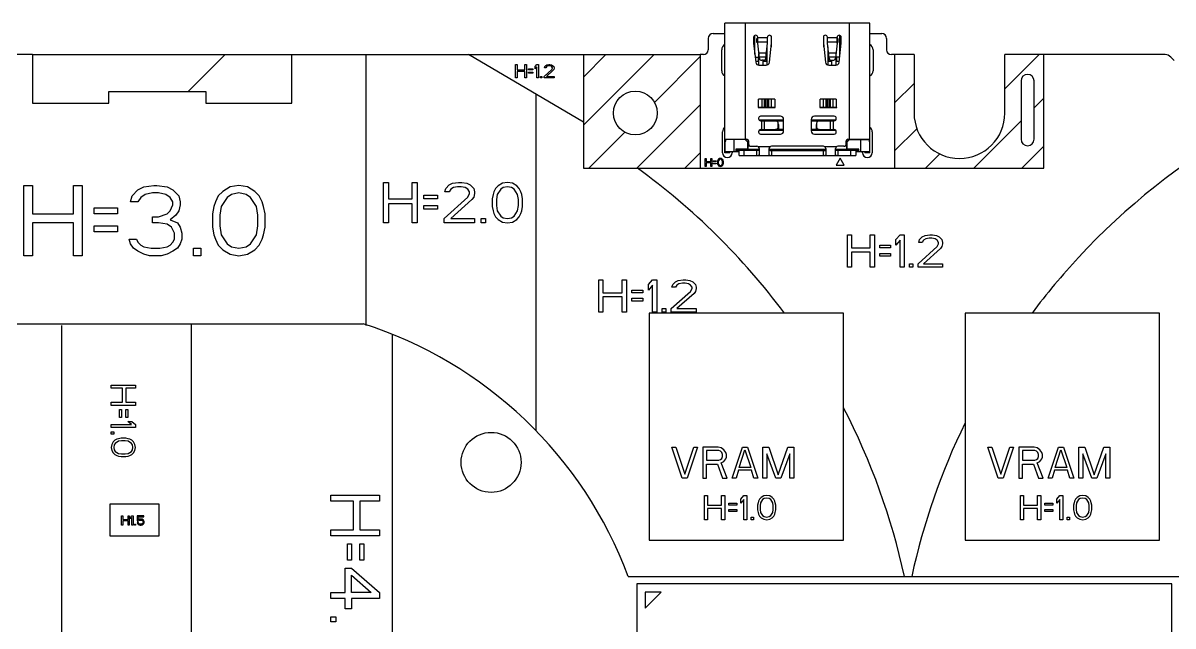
# Model space of a CAD drawing. Header units: millimetres. Extents: x 0 to 420, y 0 to 297.
# Drawn here: x 70.7 to 141.7, y 174.6 to 211.8 of the extents above; entities that cross this region are included whole.
import ezdxf

# ---------------------------------------------------------------- set-up
doc = ezdxf.new("R2010")
doc.units = ezdxf.units.MM
doc.header["$LTSCALE"] = 23.1
doc.layers.add('ASSEM_MEM', color=7, linetype='CONTINUOUS')

msp = doc.modelspace()

# ---------------------------------------------------------------- linework, layer by layer
at = {"layer": 'ASSEM_MEM', "color": 7, "linetype": 'CONTINUOUS'}
for p, q in [((114.003, 203.819), (114.003, 211.819)), ((122.943, 211.819), (114.003, 211.819)), ((122.943, 203.819), (122.943, 211.819)), ((112.973, 210.869), (112.973, 210.169)), ((113.273, 211.169), (114.003, 211.169)), ((115.773, 210.944), (115.773, 210.569)), ((115.848, 209.894), (115.848, 211.057)), ((115.973, 210.619), (115.973, 210.869)), ((116.023, 210.869), (115.973, 210.869)), ((116.023, 210.583), (116.023, 210.944)), ((116.623, 210.583), (116.623, 210.944)), ((116.848, 211.019), (116.848, 210.869)), ((116.873, 210.869), (116.848, 210.869)), ((116.873, 210.569), (116.873, 210.944)), ((120.073, 210.944), (120.073, 210.569)), ((120.098, 210.869), (120.073, 210.869)), ((120.098, 210.869), (120.098, 211.019)), ((120.323, 210.583), (120.323, 210.944)), ((120.923, 210.583), (120.923, 210.944)), ((120.973, 210.869), (120.923, 210.869)), ((120.973, 210.869), (120.973, 210.619)), ((121.098, 209.894), (121.098, 211.057)), ((121.173, 210.569), (121.173, 210.944)), ((122.943, 211.169), (123.673, 211.169)), ((123.973, 210.869), (123.973, 210.169)), ((115.773, 210.569), (115.904, 209.397)), ((116.023, 210.619), (115.973, 210.619)), ((116.127, 209.653), (116.023, 210.583)), ((116.52, 209.653), (116.623, 210.583)), ((116.598, 209.227), (116.598, 210.358)), ((116.743, 209.397), (116.873, 210.569)), ((116.848, 210.619), (116.848, 210.344)), ((116.873, 210.619), (116.848, 210.619)), ((120.098, 210.619), (120.073, 210.619)), ((120.073, 210.569), (120.204, 209.397)), ((120.098, 210.344), (120.098, 210.619)), ((120.427, 209.653), (120.323, 210.583)), ((120.348, 210.358), (120.348, 209.227)), ((120.923, 210.583), (120.82, 209.653)), ((120.973, 210.619), (120.923, 210.619)), ((121.043, 209.397), (121.173, 210.569)), ((71.273, 209.869), (62.773, 209.869)), ((112.673, 209.869), (112.473, 209.869)), ((115.868, 209.719), (116.098, 209.719)), ((115.896, 209.469), (116.098, 209.469)), ((115.898, 209.469), (115.898, 209.444)), ((116.048, 209.719), (116.048, 209.469)), ((116.098, 209.219), (116.098, 209.908)), ((116.371, 209.519), (116.276, 209.519)), ((116.348, 209.519), (116.348, 209.219)), ((116.348, 209.469), (116.598, 209.469)), ((116.398, 209.523), (116.398, 209.469)), ((116.598, 209.719), (116.527, 209.719)), ((116.548, 209.469), (116.548, 209.719)), ((120.419, 209.719), (120.348, 209.719)), ((120.348, 209.469), (120.598, 209.469)), ((120.398, 209.719), (120.398, 209.469)), ((120.548, 209.469), (120.548, 209.523)), ((120.576, 209.519), (120.671, 209.519)), ((120.598, 209.219), (120.598, 209.519)), ((120.848, 209.908), (120.848, 209.219)), ((121.079, 209.719), (120.848, 209.719)), ((120.848, 209.469), (121.051, 209.469)), ((120.898, 209.469), (120.898, 209.719)), ((121.048, 209.444), (121.048, 209.469)), ((124.473, 209.869), (124.273, 209.869)), ((141.166, 209.869), (133.673, 209.869)), ((141.727, 209.516), (141.52, 209.723)), ((116.102, 209.219), (116.544, 209.219)), ((120.402, 209.219), (120.844, 209.219)), ((116.048, 206.624), (116.048, 206.619)), ((116.048, 206.624), (117.098, 206.624)), ((116.048, 206.619), (117.098, 206.619)), ((117.073, 207.119), (116.073, 207.119)), ((117.098, 206.619), (117.098, 206.624)), ((119.848, 206.624), (119.848, 206.619)), ((119.848, 206.624), (120.898, 206.624)), ((119.848, 206.619), (120.898, 206.619)), ((120.873, 207.119), (119.873, 207.119)), ((120.898, 206.619), (120.898, 206.624)), ((116.073, 205.944), (116.073, 205.919)), ((117.623, 205.824), (116.119, 205.824)), ((117.423, 206.069), (116.198, 206.069)), ((117.623, 205.169), (117.623, 205.869)), ((119.323, 205.869), (119.323, 205.169)), ((120.828, 205.824), (119.323, 205.824)), ((120.748, 206.069), (119.523, 206.069)), ((120.873, 205.919), (120.873, 205.944)), ((116.073, 205.119), (116.073, 205.094)), ((116.119, 205.214), (117.623, 205.214)), ((116.198, 205.794), (117.131, 205.794)), ((116.198, 205.244), (117.131, 205.244)), ((117.623, 205.774), (117.198, 205.774)), ((117.198, 205.264), (117.623, 205.264)), ((117.273, 205.644), (117.273, 205.394)), ((117.323, 205.564), (117.273, 205.564)), ((117.323, 205.264), (117.323, 205.564)), ((119.748, 205.774), (119.323, 205.774)), ((119.323, 205.264), (119.748, 205.264)), ((119.323, 205.214), (120.828, 205.214)), ((119.623, 205.564), (119.623, 205.264)), ((119.673, 205.564), (119.623, 205.564)), ((119.673, 205.394), (119.673, 205.644)), ((119.816, 205.794), (120.748, 205.794)), ((119.816, 205.244), (120.748, 205.244)), ((120.873, 205.094), (120.873, 205.119)), ((114.003, 204.649), (115.358, 204.649)), ((114.023, 203.889), (114.023, 204.489)), ((115.373, 204.639), (114.034, 204.639)), ((114.303, 204.639), (114.303, 204.649)), ((114.323, 204.639), (114.323, 204.649)), ((114.557, 204.639), (114.557, 203.889)), ((114.883, 204.649), (114.883, 204.639)), ((115.253, 204.639), (115.403, 204.489)), ((115.273, 204.639), (115.273, 204.649)), ((115.373, 204.639), (115.373, 204.647)), ((115.403, 204.489), (115.403, 204.034)), ((115.458, 204.549), (115.458, 204.374)), ((116.198, 204.969), (117.423, 204.969)), ((119.523, 204.969), (120.748, 204.969)), ((121.488, 204.374), (121.488, 204.549)), ((121.543, 204.489), (121.693, 204.639)), ((121.543, 204.034), (121.543, 204.489)), ((121.573, 204.647), (121.573, 204.639)), ((121.573, 204.639), (122.913, 204.639)), ((121.588, 204.649), (122.943, 204.649)), ((121.673, 204.639), (121.673, 204.649)), ((122.063, 204.639), (122.063, 204.649)), ((122.389, 203.889), (122.389, 204.639)), ((122.623, 204.649), (122.623, 204.639)), ((122.643, 204.649), (122.643, 204.639)), ((122.923, 204.489), (122.923, 203.889)), ((114.303, 203.819), (114.003, 203.819)), ((114.023, 203.889), (114.876, 203.889)), ((114.303, 203.819), (114.303, 203.889)), ((114.673, 204.039), (114.673, 203.889)), ((115.403, 204.039), (114.673, 204.039)), ((114.673, 203.989), (116.123, 203.989)), ((114.876, 203.649), (114.876, 203.949)), ((116.056, 203.949), (114.876, 203.949)), ((115.403, 204.239), (115.547, 204.239)), ((115.403, 204.034), (115.41, 204.034)), ((115.41, 204.034), (115.423, 204.034)), ((115.423, 204.034), (116.123, 204.034)), ((115.608, 204.224), (115.973, 204.224)), ((116.123, 204.074), (116.123, 203.664)), ((116.723, 203.664), (116.723, 204.074)), ((116.723, 204.034), (120.223, 204.034)), ((116.723, 203.989), (120.223, 203.989)), ((116.79, 203.949), (120.156, 203.949)), ((120.073, 204.224), (116.873, 204.224)), ((120.223, 204.074), (120.223, 203.664)), ((120.823, 203.664), (120.823, 204.074)), ((120.823, 204.034), (121.523, 204.034)), ((120.823, 203.989), (122.273, 203.989)), ((122.071, 203.949), (120.89, 203.949)), ((121.338, 204.224), (120.973, 204.224)), ((121.4, 204.239), (121.543, 204.239)), ((121.523, 204.034), (121.543, 204.034)), ((122.273, 204.039), (121.543, 204.039)), ((122.071, 203.949), (122.071, 203.649)), ((122.071, 203.889), (122.923, 203.889)), ((122.273, 203.889), (122.273, 204.039)), ((122.643, 203.889), (122.643, 203.819)), ((122.943, 203.819), (122.643, 203.819)), ((114.876, 203.649), (122.071, 203.649)), ((109.323, 193.929), (109.323, 179.929)), ((121.323, 193.929), (109.323, 193.929)), ((121.323, 179.929), (121.323, 193.929)), ((128.823, 193.929), (128.823, 179.929)), ((140.823, 193.929), (128.823, 193.929)), ((140.823, 179.929), (140.823, 193.929)), ((109.323, 179.929), (121.323, 179.929)), ((128.823, 179.929), (140.823, 179.929)), ((108.573, 177.229), (108.573, 144.229)), ((141.573, 177.229), (108.573, 177.229)), ((141.573, 144.229), (141.573, 177.229))]:
    msp.add_line(p, q, dxfattribs=at)
at = {"layer": 'ASSEM_MEM', "color": 9, "linetype": 'CONTINUOUS'}
for p, q in [((115.258, 211.819), (115.258, 204.649)), ((121.688, 204.649), (121.688, 211.819)), ((116.023, 210.919), (116.623, 210.919)), ((120.323, 210.919), (120.923, 210.919)), ((116.623, 210.631), (116.023, 210.631)), ((120.923, 210.631), (120.323, 210.631)), ((116.09, 209.982), (116.557, 209.982)), ((116.527, 209.719), (116.119, 209.719)), ((120.39, 209.982), (120.857, 209.982)), ((120.827, 209.719), (120.419, 209.719)), ((116.073, 206.624), (116.073, 207.119)), ((116.268, 207.119), (116.268, 206.624)), ((116.448, 206.624), (116.448, 207.119)), ((116.513, 207.119), (116.513, 206.624)), ((116.633, 206.624), (116.633, 207.119)), ((116.698, 207.119), (116.698, 206.624)), ((116.878, 206.624), (116.878, 207.119)), ((117.073, 207.119), (117.073, 206.624)), ((119.873, 206.624), (119.873, 207.119)), ((120.068, 207.119), (120.068, 206.624)), ((120.248, 206.624), (120.248, 207.119)), ((120.313, 207.119), (120.313, 206.624)), ((120.433, 206.624), (120.433, 207.119)), ((120.498, 207.119), (120.498, 206.624)), ((120.678, 206.624), (120.678, 207.119)), ((120.873, 207.119), (120.873, 206.624)), ((116.273, 205.244), (116.273, 205.794)), ((116.428, 205.794), (116.428, 205.244)), ((120.518, 205.244), (120.518, 205.794)), ((120.673, 205.794), (120.673, 205.244)), ((114.023, 204.499), (114.003, 204.499)), ((115.423, 204.624), (115.423, 204.239)), ((121.523, 204.239), (121.523, 204.624)), ((122.943, 204.499), (122.923, 204.499)), ((114.003, 203.969), (114.023, 203.969)), ((115.176, 203.949), (115.176, 203.649)), ((115.423, 204.239), (115.423, 204.034)), ((115.973, 203.649), (115.973, 203.949)), ((116.056, 204.199), (116.79, 204.199)), ((116.873, 203.949), (116.873, 203.649)), ((120.073, 203.649), (120.073, 203.949)), ((120.156, 204.199), (120.89, 204.199)), ((120.973, 203.949), (120.973, 203.649)), ((121.523, 204.034), (121.523, 204.239)), ((121.771, 203.649), (121.771, 203.949)), ((122.923, 203.969), (122.943, 203.969))]:
    msp.add_line(p, q, dxfattribs=at)
at = {"layer": 'ASSEM_MEM', "color": 4, "linetype": 'CONTINUOUS'}
for p, q in [((113.803, 208.869), (113.803, 210.169)), ((123.143, 210.169), (123.143, 208.869)), ((71.273, 209.869), (71.273, 206.869)), ((71.273, 209.869), (112.473, 209.869)), ((87.273, 206.869), (87.273, 209.869)), ((91.835, 209.869), (91.835, 193.169)), ((105.273, 205.715), (98.182, 209.869)), ((105.273, 209.869), (105.273, 202.869)), ((112.473, 209.869), (112.473, 202.869)), ((124.473, 209.869), (124.473, 202.869)), ((125.673, 209.869), (124.473, 209.869)), ((125.673, 209.869), (125.673, 206.269)), ((131.273, 206.269), (131.273, 209.869)), ((133.673, 209.869), (131.273, 209.869)), ((133.673, 202.869), (133.673, 209.869)), ((101.074, 208.445), (101.074, 209.255)), ((101.074, 209.255), (101.176, 209.255)), ((101.176, 209.255), (101.176, 208.928)), ((101.176, 208.928), (101.648, 208.928)), ((101.176, 208.824), (101.176, 208.445)), ((101.648, 208.824), (101.176, 208.824)), ((101.648, 208.928), (101.648, 209.255)), ((101.648, 209.255), (101.75, 209.255)), ((101.648, 208.445), (101.648, 208.824)), ((101.75, 209.255), (101.75, 208.445)), ((101.885, 208.928), (101.885, 208.997)), ((101.885, 208.997), (102.155, 208.997)), ((102.155, 208.928), (101.885, 208.928)), ((101.885, 208.721), (101.885, 208.79)), ((101.885, 208.79), (102.155, 208.79)), ((102.155, 208.721), (101.885, 208.721)), ((102.155, 208.997), (102.155, 208.928)), ((102.155, 208.79), (102.155, 208.721)), ((102.29, 209.135), (102.391, 209.255)), ((102.29, 208.997), (102.29, 209.135)), ((102.391, 209.117), (102.29, 208.997)), ((102.391, 209.255), (102.493, 209.255)), ((102.391, 208.445), (102.391, 209.117)), ((102.493, 209.255), (102.493, 208.445)), ((102.847, 208.531), (103.32, 208.962)), ((102.864, 209.066), (102.881, 209.135)), ((102.948, 209.066), (102.864, 209.066)), ((102.881, 209.135), (102.948, 209.204)), ((102.948, 209.204), (103.016, 209.238)), ((102.982, 209.117), (102.948, 209.066)), ((103.033, 209.152), (102.982, 209.117)), ((103.404, 208.911), (102.982, 208.531)), ((103.016, 209.238), (103.134, 209.255)), ((103.117, 209.169), (103.033, 209.152)), ((103.185, 209.169), (103.117, 209.169)), ((103.134, 209.255), (103.202, 209.255)), ((103.269, 209.152), (103.185, 209.169)), ((103.202, 209.255), (103.303, 209.238)), ((103.32, 209.117), (103.269, 209.152)), ((103.303, 209.238), (103.37, 209.204)), ((103.354, 209.066), (103.32, 209.117)), ((103.32, 208.962), (103.354, 209.031)), ((103.354, 209.031), (103.354, 209.066)), ((103.37, 209.204), (103.438, 209.135)), ((103.438, 208.962), (103.404, 208.911)), ((103.438, 209.135), (103.455, 209.066)), ((103.455, 209.031), (103.438, 208.962)), ((103.455, 209.066), (103.455, 209.031)), ((101.176, 208.445), (101.074, 208.445)), ((101.75, 208.445), (101.648, 208.445)), ((102.493, 208.445), (102.391, 208.445)), ((102.628, 208.445), (102.628, 208.531)), ((102.628, 208.531), (102.712, 208.531)), ((102.712, 208.445), (102.628, 208.445)), ((102.712, 208.531), (102.712, 208.445)), ((102.847, 208.445), (102.847, 208.531)), ((103.455, 208.445), (102.847, 208.445)), ((102.982, 208.531), (103.455, 208.531)), ((103.455, 208.531), (103.455, 208.445)), ((132.273, 208.249), (132.273, 204.649)), ((133.073, 204.649), (133.073, 208.249)), ((75.973, 206.869), (75.973, 207.589)), ((75.973, 207.589), (81.973, 207.589)), ((81.973, 207.589), (81.973, 206.869)), ((102.351, 186.669), (102.351, 207.427)), ((71.273, 206.869), (75.973, 206.869)), ((81.973, 206.869), (87.273, 206.869)), ((113.853, 203.819), (113.853, 205.119)), ((123.093, 205.119), (123.093, 203.819)), ((114.453, 203.889), (114.453, 203.819)), ((122.493, 203.819), (122.493, 203.889)), ((112.784, 202.972), (112.784, 203.472)), ((112.784, 203.472), (112.846, 203.472)), ((112.846, 202.972), (112.784, 202.972)), ((112.846, 203.472), (112.846, 203.27)), ((112.846, 203.27), (113.138, 203.27)), ((112.846, 203.206), (112.846, 202.972)), ((113.138, 203.206), (112.846, 203.206)), ((113.138, 203.27), (113.138, 203.472)), ((113.138, 203.472), (113.2, 203.472)), ((113.138, 202.972), (113.138, 203.206)), ((113.2, 202.972), (113.138, 202.972)), ((113.2, 203.472), (113.2, 202.972)), ((113.284, 203.27), (113.284, 203.313)), ((113.284, 203.313), (113.45, 203.313)), ((113.45, 203.27), (113.284, 203.27)), ((113.284, 203.142), (113.284, 203.185)), ((113.284, 203.185), (113.45, 203.185)), ((113.45, 203.142), (113.284, 203.142)), ((113.45, 203.313), (113.45, 203.27)), ((113.45, 203.185), (113.45, 203.142)), ((113.544, 203.323), (113.534, 203.27)), ((113.534, 203.27), (113.534, 203.174)), ((113.534, 203.174), (113.544, 203.121)), ((113.555, 203.355), (113.544, 203.323)), ((113.544, 203.121), (113.555, 203.089)), ((113.575, 203.398), (113.555, 203.355)), ((113.555, 203.089), (113.575, 203.047)), ((113.607, 203.43), (113.575, 203.398)), ((113.575, 203.047), (113.607, 203.015)), ((113.596, 203.323), (113.586, 203.259)), ((113.586, 203.259), (113.586, 203.185)), ((113.586, 203.185), (113.596, 203.121)), ((113.638, 203.387), (113.596, 203.323)), ((113.596, 203.121), (113.638, 203.057)), ((113.659, 203.462), (113.607, 203.43)), ((113.607, 203.015), (113.659, 202.983)), ((113.669, 203.408), (113.638, 203.387)), ((113.638, 203.057), (113.669, 203.036)), ((113.721, 203.472), (113.659, 203.462)), ((113.659, 202.983), (113.721, 202.972)), ((113.721, 203.419), (113.669, 203.408)), ((113.669, 203.036), (113.721, 203.025)), ((113.784, 203.462), (113.721, 203.472)), ((113.773, 203.408), (113.721, 203.419)), ((113.721, 203.025), (113.773, 203.036)), ((113.721, 202.972), (113.784, 202.983)), ((113.805, 203.387), (113.773, 203.408)), ((113.773, 203.036), (113.805, 203.057)), ((113.836, 203.43), (113.784, 203.462)), ((113.784, 202.983), (113.836, 203.015)), ((113.846, 203.323), (113.805, 203.387)), ((113.805, 203.057), (113.846, 203.121)), ((113.867, 203.398), (113.836, 203.43)), ((113.836, 203.015), (113.867, 203.047)), ((113.857, 203.259), (113.846, 203.323)), ((113.846, 203.121), (113.857, 203.185)), ((113.857, 203.185), (113.857, 203.259)), ((113.888, 203.355), (113.867, 203.398)), ((113.867, 203.047), (113.888, 203.089)), ((113.898, 203.323), (113.888, 203.355)), ((113.888, 203.089), (113.898, 203.121)), ((113.909, 203.27), (113.898, 203.323)), ((113.898, 203.121), (113.909, 203.174)), ((113.909, 203.174), (113.909, 203.27)), ((121.112, 203.49), (120.862, 203.057)), ((120.862, 203.057), (121.362, 203.057)), ((121.362, 203.057), (121.112, 203.49)), ((105.273, 202.869), (133.673, 202.869)), ((70.736, 197.473), (70.736, 201.805)), ((70.736, 201.805), (71.278, 201.805)), ((71.278, 201.805), (71.278, 200.054)), ((73.804, 200.054), (73.804, 201.805)), ((73.804, 201.805), (74.346, 201.805)), ((74.346, 201.805), (74.346, 197.473)), ((77.775, 201.528), (78.136, 201.713)), ((78.136, 201.713), (78.768, 201.805)), ((78.768, 201.805), (78.948, 201.805)), ((78.948, 201.805), (79.58, 201.713)), ((79.58, 201.713), (79.941, 201.528)), ((83.46, 201.713), (83.009, 201.436)), ((84.002, 201.805), (83.46, 201.713)), ((84.543, 201.713), (84.002, 201.805)), ((84.995, 201.436), (84.543, 201.713)), ((92.923, 199.493), (92.923, 201.993)), ((92.923, 201.993), (93.235, 201.993)), ((93.235, 201.993), (93.235, 200.983)), ((94.694, 200.983), (94.694, 201.993)), ((94.694, 201.993), (95.006, 201.993)), ((95.006, 201.993), (95.006, 199.493)), ((96.725, 201.408), (96.777, 201.621)), ((96.777, 201.621), (96.985, 201.834)), ((96.985, 201.834), (97.194, 201.94)), ((97.09, 201.568), (96.985, 201.408)), ((97.246, 201.674), (97.09, 201.568)), ((97.194, 201.94), (97.558, 201.993)), ((97.506, 201.728), (97.246, 201.674)), ((97.715, 201.728), (97.506, 201.728)), ((97.558, 201.993), (97.767, 201.993)), ((97.975, 201.674), (97.715, 201.728)), ((97.767, 201.993), (98.079, 201.94)), ((98.131, 201.568), (97.975, 201.674)), ((98.079, 201.94), (98.288, 201.834)), ((98.235, 201.408), (98.131, 201.568)), ((98.288, 201.834), (98.496, 201.621)), ((98.496, 201.621), (98.548, 201.408)), ((99.85, 201.621), (99.746, 201.408)), ((100.006, 201.781), (99.85, 201.621)), ((100.163, 201.568), (99.954, 201.249)), ((100.267, 201.94), (100.006, 201.781)), ((100.319, 201.674), (100.163, 201.568)), ((100.579, 201.993), (100.267, 201.94)), ((100.579, 201.728), (100.319, 201.674)), ((100.892, 201.94), (100.579, 201.993)), ((100.84, 201.674), (100.579, 201.728)), ((100.996, 201.568), (100.84, 201.674)), ((101.152, 201.781), (100.892, 201.94)), ((101.204, 201.249), (100.996, 201.568)), ((101.308, 201.621), (101.152, 201.781)), ((101.413, 201.408), (101.308, 201.621)), ((77.324, 200.791), (77.414, 201.16)), ((77.414, 201.16), (77.775, 201.528)), ((77.956, 201.067), (77.775, 200.791)), ((78.226, 201.252), (77.956, 201.067)), ((78.678, 201.344), (78.226, 201.252)), ((79.039, 201.344), (78.678, 201.344)), ((79.49, 201.252), (79.039, 201.344)), ((79.76, 201.067), (79.49, 201.252)), ((79.941, 200.791), (79.76, 201.067)), ((79.941, 201.528), (80.302, 201.16)), ((80.302, 201.16), (80.392, 200.791)), ((82.739, 201.16), (82.558, 200.791)), ((83.009, 201.436), (82.739, 201.16)), ((83.28, 201.067), (82.919, 200.514)), ((83.551, 201.252), (83.28, 201.067)), ((84.002, 201.344), (83.551, 201.252)), ((84.453, 201.252), (84.002, 201.344)), ((84.724, 201.067), (84.453, 201.252)), ((85.085, 200.514), (84.724, 201.067)), ((85.265, 201.16), (84.995, 201.436)), ((85.446, 200.791), (85.265, 201.16)), ((93.235, 200.983), (94.694, 200.983)), ((95.423, 200.983), (95.423, 201.196)), ((95.423, 201.196), (96.256, 201.196)), ((96.256, 200.983), (95.423, 200.983)), ((96.256, 201.196), (96.256, 200.983)), ((96.673, 199.759), (98.131, 201.089)), ((96.985, 201.408), (96.725, 201.408)), ((98.392, 200.93), (97.09, 199.759)), ((98.131, 201.089), (98.235, 201.302)), ((98.235, 201.302), (98.235, 201.408)), ((98.496, 201.089), (98.392, 200.93)), ((98.548, 201.302), (98.496, 201.089)), ((98.548, 201.408), (98.548, 201.302)), ((99.694, 201.249), (99.642, 200.983)), ((99.642, 200.983), (99.642, 200.504)), ((99.746, 201.408), (99.694, 201.249)), ((99.954, 201.249), (99.902, 200.93)), ((99.902, 200.93), (99.902, 200.557)), ((101.256, 200.93), (101.204, 201.249)), ((101.256, 200.557), (101.256, 200.93)), ((101.465, 201.249), (101.413, 201.408)), ((101.517, 200.983), (101.465, 201.249)), ((101.517, 200.504), (101.517, 200.983)), ((75.068, 200.054), (75.068, 200.422)), ((75.068, 200.422), (76.512, 200.422)), ((76.512, 200.422), (76.512, 200.054)), ((77.775, 200.791), (77.324, 200.791)), ((79.58, 200.054), (79.76, 200.238)), ((79.76, 200.238), (79.941, 200.607)), ((79.941, 200.607), (79.941, 200.791)), ((80.302, 200.238), (80.121, 199.961)), ((80.392, 200.607), (80.302, 200.238)), ((80.392, 200.791), (80.392, 200.607)), ((82.468, 200.514), (82.378, 200.054)), ((82.558, 200.791), (82.468, 200.514)), ((82.919, 200.514), (82.829, 199.961)), ((85.175, 199.961), (85.085, 200.514)), ((85.536, 200.514), (85.446, 200.791)), ((85.626, 200.054), (85.536, 200.514)), ((93.235, 200.664), (93.235, 199.493)), ((94.694, 200.664), (93.235, 200.664)), ((94.694, 199.493), (94.694, 200.664)), ((95.423, 200.345), (95.423, 200.557)), ((95.423, 200.557), (96.256, 200.557)), ((96.256, 200.345), (95.423, 200.345)), ((96.256, 200.557), (96.256, 200.345)), ((99.642, 200.504), (99.694, 200.238)), ((99.694, 200.238), (99.746, 200.079)), ((99.902, 200.557), (99.954, 200.238)), ((99.954, 200.238), (100.163, 199.919)), ((100.996, 199.919), (101.204, 200.238)), ((101.204, 200.238), (101.256, 200.557)), ((101.413, 200.079), (101.465, 200.238)), ((101.465, 200.238), (101.517, 200.504)), ((71.278, 200.054), (73.804, 200.054)), ((71.278, 199.501), (71.278, 197.473)), ((73.804, 199.501), (71.278, 199.501)), ((73.804, 197.473), (73.804, 199.501)), ((76.512, 200.054), (75.068, 200.054)), ((78.678, 199.501), (78.678, 199.869)), ((78.678, 199.869), (79.039, 199.869)), ((79.039, 199.501), (78.678, 199.501)), ((79.039, 199.869), (79.58, 200.054)), ((79.58, 199.409), (79.039, 199.501)), ((80.121, 199.961), (79.76, 199.685)), ((79.76, 199.685), (80.212, 199.501)), ((80.212, 199.501), (80.392, 199.224)), ((82.378, 200.054), (82.378, 199.224)), ((82.829, 199.961), (82.829, 199.316)), ((85.175, 199.316), (85.175, 199.961)), ((85.626, 199.224), (85.626, 200.054)), ((93.235, 199.493), (92.923, 199.493)), ((95.006, 199.493), (94.694, 199.493)), ((96.673, 199.493), (96.673, 199.759)), ((98.548, 199.493), (96.673, 199.493)), ((97.09, 199.759), (98.548, 199.759)), ((98.548, 199.759), (98.548, 199.493)), ((98.965, 199.493), (98.965, 199.759)), ((98.965, 199.759), (99.225, 199.759)), ((99.225, 199.493), (98.965, 199.493)), ((99.225, 199.759), (99.225, 199.493)), ((99.746, 200.079), (99.85, 199.866)), ((99.85, 199.866), (100.006, 199.706)), ((100.006, 199.706), (100.267, 199.547)), ((100.163, 199.919), (100.319, 199.813)), ((100.267, 199.547), (100.579, 199.493)), ((100.319, 199.813), (100.579, 199.759)), ((100.579, 199.759), (100.84, 199.813)), ((100.579, 199.493), (100.892, 199.547)), ((100.84, 199.813), (100.996, 199.919)), ((100.892, 199.547), (101.152, 199.706)), ((101.152, 199.706), (101.308, 199.866)), ((101.308, 199.866), (101.413, 200.079)), ((75.068, 198.948), (75.068, 199.316)), ((75.068, 199.316), (76.512, 199.316)), ((76.512, 198.948), (75.068, 198.948)), ((76.512, 199.316), (76.512, 198.948)), ((79.851, 199.224), (79.58, 199.409)), ((80.031, 198.856), (79.851, 199.224)), ((80.031, 198.487), (80.031, 198.856)), ((80.392, 199.224), (80.482, 198.856)), ((80.482, 198.856), (80.482, 198.487)), ((82.378, 199.224), (82.468, 198.763)), ((82.468, 198.763), (82.558, 198.487)), ((82.829, 199.316), (82.919, 198.763)), ((82.919, 198.763), (83.28, 198.21)), ((84.724, 198.21), (85.085, 198.763)), ((85.085, 198.763), (85.175, 199.316)), ((85.446, 198.487), (85.536, 198.763)), ((85.536, 198.763), (85.626, 199.224)), ((77.324, 198.21), (77.234, 198.487)), ((77.234, 198.487), (77.685, 198.487)), ((77.504, 197.934), (77.324, 198.21)), ((77.685, 198.487), (77.775, 198.303)), ((77.775, 198.303), (77.956, 198.118)), ((77.956, 198.118), (78.136, 198.026)), ((78.136, 198.026), (78.587, 197.934)), ((79.129, 197.934), (79.58, 198.026)), ((79.58, 198.026), (79.76, 198.118)), ((79.76, 198.118), (79.941, 198.303)), ((79.941, 198.303), (80.031, 198.487)), ((80.392, 198.21), (80.212, 197.934)), ((80.482, 198.487), (80.392, 198.21)), ((82.558, 198.487), (82.739, 198.118)), ((82.739, 198.118), (83.009, 197.842)), ((83.28, 198.21), (83.551, 198.026)), ((83.551, 198.026), (84.002, 197.934)), ((84.002, 197.934), (84.453, 198.026)), ((84.453, 198.026), (84.724, 198.21)), ((84.995, 197.842), (85.265, 198.118)), ((85.265, 198.118), (85.446, 198.487)), ((71.278, 197.473), (70.736, 197.473)), ((74.346, 197.473), (73.804, 197.473)), ((77.775, 197.75), (77.504, 197.934)), ((78.136, 197.565), (77.775, 197.75)), ((78.497, 197.473), (78.136, 197.565)), ((79.219, 197.473), (78.497, 197.473)), ((78.587, 197.934), (79.129, 197.934)), ((79.58, 197.565), (79.219, 197.473)), ((79.941, 197.75), (79.58, 197.565)), ((80.212, 197.934), (79.941, 197.75)), ((81.204, 197.473), (81.204, 197.934)), ((81.204, 197.934), (81.656, 197.934)), ((81.656, 197.473), (81.204, 197.473)), ((81.656, 197.934), (81.656, 197.473)), ((83.009, 197.842), (83.46, 197.565)), ((83.46, 197.565), (84.002, 197.473)), ((84.002, 197.473), (84.543, 197.565)), ((84.543, 197.565), (84.995, 197.842)), ((106.214, 193.993), (106.214, 195.993)), ((106.214, 195.993), (106.47, 195.993)), ((106.47, 195.993), (106.47, 195.184)), ((107.664, 195.184), (107.664, 195.993)), ((107.664, 195.993), (107.92, 195.993)), ((107.92, 195.993), (107.92, 193.993)), ((109.284, 195.695), (109.54, 195.993)), ((109.54, 195.993), (109.796, 195.993)), ((109.796, 195.993), (109.796, 193.993)), ((110.776, 195.695), (110.947, 195.865)), ((110.947, 195.865), (111.117, 195.95)), ((111.117, 195.95), (111.416, 195.993)), ((111.416, 195.993), (111.586, 195.993)), ((111.586, 195.993), (111.842, 195.95)), ((111.842, 195.95), (112.013, 195.865)), ((112.013, 195.865), (112.183, 195.695)), ((106.47, 195.184), (107.664, 195.184)), ((108.261, 195.184), (108.261, 195.355)), ((108.261, 195.355), (108.943, 195.355)), ((108.943, 195.184), (108.261, 195.184)), ((108.943, 195.355), (108.943, 195.184)), ((109.284, 195.355), (109.284, 195.695)), ((109.54, 195.653), (109.284, 195.355)), ((109.54, 193.993), (109.54, 195.653)), ((110.691, 194.206), (111.885, 195.27)), ((110.734, 195.525), (110.776, 195.695)), ((110.947, 195.525), (110.734, 195.525)), ((111.032, 195.653), (110.947, 195.525)), ((111.16, 195.738), (111.032, 195.653)), ((111.373, 195.78), (111.16, 195.738)), ((111.544, 195.78), (111.373, 195.78)), ((111.757, 195.738), (111.544, 195.78)), ((111.885, 195.653), (111.757, 195.738)), ((111.97, 195.525), (111.885, 195.653)), ((111.885, 195.27), (111.97, 195.44)), ((111.97, 195.44), (111.97, 195.525)), ((112.183, 195.27), (112.098, 195.142)), ((112.183, 195.695), (112.226, 195.525)), ((112.226, 195.44), (112.183, 195.27)), ((112.226, 195.525), (112.226, 195.44)), ((106.47, 194.929), (106.47, 193.993)), ((107.664, 194.929), (106.47, 194.929)), ((107.664, 193.993), (107.664, 194.929)), ((108.261, 194.674), (108.261, 194.844)), ((108.261, 194.844), (108.943, 194.844)), ((108.943, 194.674), (108.261, 194.674)), ((108.943, 194.844), (108.943, 194.674)), ((112.098, 195.142), (111.032, 194.206)), ((106.47, 193.993), (106.214, 193.993)), ((107.92, 193.993), (107.664, 193.993)), ((109.796, 193.993), (109.54, 193.993)), ((110.137, 193.993), (110.137, 194.206)), ((110.137, 194.206), (110.35, 194.206)), ((110.35, 193.993), (110.137, 193.993)), ((110.35, 194.206), (110.35, 193.993)), ((110.691, 193.993), (110.691, 194.206)), ((112.226, 193.993), (110.691, 193.993)), ((111.032, 194.206), (112.226, 194.206)), ((112.226, 194.206), (112.226, 193.993)), ((66.973, 193.269), (91.676, 193.269)), ((73.058, 193.169), (73.058, 161.669)), ((81.058, 193.269), (81.058, 125.869)), ((93.473, 192.623), (93.473, 139.169)), ((76.128, 189.308), (76.128, 189.495)), ((76.128, 189.495), (77.628, 189.495)), ((77.628, 189.495), (77.628, 189.308)), ((76.83, 189.308), (76.128, 189.308)), ((76.83, 188.433), (76.83, 189.308)), ((77.021, 189.308), (77.021, 188.433)), ((77.628, 189.308), (77.021, 189.308)), ((76.128, 188.245), (76.128, 188.433)), ((76.128, 188.433), (76.83, 188.433)), ((77.628, 188.245), (76.128, 188.245)), ((77.021, 188.433), (77.628, 188.433)), ((77.628, 188.433), (77.628, 188.245)), ((76.638, 187.495), (76.638, 187.995)), ((76.638, 187.995), (76.766, 187.995)), ((76.766, 187.495), (76.638, 187.495)), ((76.766, 187.995), (76.766, 187.495)), ((77.021, 187.495), (77.021, 187.995)), ((77.021, 187.995), (77.149, 187.995)), ((77.149, 187.495), (77.021, 187.495)), ((77.149, 187.995), (77.149, 187.495)), ((76.128, 186.87), (76.128, 187.058)), ((76.128, 187.058), (77.372, 187.058)), ((77.628, 186.87), (76.128, 186.87)), ((77.372, 187.058), (77.149, 187.245)), ((77.149, 187.245), (77.404, 187.245)), ((77.404, 187.245), (77.628, 187.058)), ((77.628, 187.058), (77.628, 186.87)), ((76.128, 186.464), (76.128, 186.62)), ((76.128, 186.62), (76.287, 186.62)), ((76.287, 186.464), (76.128, 186.464)), ((76.255, 185.995), (76.159, 185.839)), ((76.351, 186.089), (76.255, 185.995)), ((76.287, 186.62), (76.287, 186.464)), ((76.479, 186.151), (76.351, 186.089)), ((76.574, 186.026), (76.383, 185.901)), ((76.574, 186.183), (76.479, 186.151)), ((76.734, 186.214), (76.574, 186.183)), ((76.766, 186.058), (76.574, 186.026)), ((77.021, 186.214), (76.734, 186.214)), ((76.989, 186.058), (76.766, 186.058)), ((77.181, 186.026), (76.989, 186.058)), ((77.181, 186.183), (77.021, 186.214)), ((77.276, 186.151), (77.181, 186.183)), ((77.372, 185.901), (77.181, 186.026)), ((77.404, 186.089), (77.276, 186.151)), ((77.5, 185.995), (77.404, 186.089)), ((77.596, 185.839), (77.5, 185.995)), ((76.159, 185.839), (76.128, 185.651)), ((76.128, 185.651), (76.159, 185.464)), ((76.159, 185.464), (76.255, 185.308)), ((76.255, 185.308), (76.351, 185.214)), ((76.319, 185.808), (76.287, 185.651)), ((76.287, 185.651), (76.319, 185.495)), ((76.383, 185.901), (76.319, 185.808)), ((76.319, 185.495), (76.383, 185.401)), ((76.383, 185.401), (76.574, 185.276)), ((76.574, 185.276), (76.766, 185.245)), ((76.766, 185.245), (76.989, 185.245)), ((76.989, 185.245), (77.181, 185.276)), ((77.181, 185.276), (77.372, 185.401)), ((77.436, 185.808), (77.372, 185.901)), ((77.372, 185.401), (77.436, 185.495)), ((77.404, 185.214), (77.5, 185.308)), ((77.468, 185.651), (77.436, 185.808)), ((77.436, 185.495), (77.468, 185.651)), ((77.5, 185.308), (77.596, 185.464)), ((77.628, 185.651), (77.596, 185.839)), ((77.596, 185.464), (77.628, 185.651)), ((76.351, 185.214), (76.479, 185.151)), ((76.479, 185.151), (76.574, 185.12)), ((76.574, 185.12), (76.734, 185.089)), ((76.734, 185.089), (77.021, 185.089)), ((77.021, 185.089), (77.181, 185.12)), ((77.181, 185.12), (77.276, 185.151)), ((77.276, 185.151), (77.404, 185.214)), ((112.735, 181.19), (112.735, 182.69)), ((112.735, 182.69), (112.922, 182.69)), ((112.922, 182.69), (112.922, 182.083)), ((113.797, 182.083), (113.797, 182.69)), ((113.797, 182.69), (113.985, 182.69)), ((113.985, 182.69), (113.985, 181.19)), ((114.985, 182.466), (115.172, 182.69)), ((114.985, 182.211), (114.985, 182.466)), ((115.172, 182.434), (114.985, 182.211)), ((115.172, 182.69), (115.36, 182.69)), ((115.172, 181.19), (115.172, 182.434)), ((115.36, 182.69), (115.36, 181.19)), ((116.141, 182.466), (116.078, 182.339)), ((116.235, 182.562), (116.141, 182.466)), ((116.328, 182.434), (116.203, 182.243)), ((116.391, 182.658), (116.235, 182.562)), ((116.422, 182.498), (116.328, 182.434)), ((116.578, 182.69), (116.391, 182.658)), ((116.578, 182.53), (116.422, 182.498)), ((116.766, 182.658), (116.578, 182.69)), ((116.735, 182.498), (116.578, 182.53)), ((116.828, 182.434), (116.735, 182.498)), ((116.922, 182.562), (116.766, 182.658)), ((116.953, 182.243), (116.828, 182.434)), ((117.016, 182.466), (116.922, 182.562)), ((117.078, 182.339), (117.016, 182.466)), ((132.235, 181.19), (132.235, 182.69)), ((132.235, 182.69), (132.422, 182.69)), ((132.422, 182.69), (132.422, 182.083)), ((133.297, 182.083), (133.297, 182.69)), ((133.297, 182.69), (133.485, 182.69)), ((133.485, 182.69), (133.485, 181.19)), ((134.485, 182.466), (134.672, 182.69)), ((134.485, 182.211), (134.485, 182.466)), ((134.672, 182.434), (134.485, 182.211)), ((134.672, 182.69), (134.86, 182.69)), ((134.672, 181.19), (134.672, 182.434)), ((134.86, 182.69), (134.86, 181.19)), ((135.641, 182.466), (135.578, 182.339)), ((135.735, 182.562), (135.641, 182.466)), ((135.828, 182.434), (135.703, 182.243)), ((135.891, 182.658), (135.735, 182.562)), ((135.922, 182.498), (135.828, 182.434)), ((136.078, 182.69), (135.891, 182.658)), ((136.078, 182.53), (135.922, 182.498)), ((136.266, 182.658), (136.078, 182.69)), ((136.235, 182.498), (136.078, 182.53)), ((136.328, 182.434), (136.235, 182.498)), ((136.422, 182.562), (136.266, 182.658)), ((136.453, 182.243), (136.328, 182.434)), ((136.516, 182.466), (136.422, 182.562)), ((136.578, 182.339), (136.516, 182.466)), ((76.073, 180.169), (76.073, 182.169)), ((76.073, 182.169), (79.073, 182.169)), ((79.073, 182.169), (79.073, 180.169)), ((112.922, 182.083), (113.797, 182.083)), ((112.922, 181.892), (112.922, 181.19)), ((113.797, 181.892), (112.922, 181.892)), ((113.797, 181.19), (113.797, 181.892)), ((114.235, 182.083), (114.235, 182.211)), ((114.235, 182.211), (114.735, 182.211)), ((114.735, 182.083), (114.235, 182.083)), ((114.235, 181.7), (114.235, 181.828)), ((114.235, 181.828), (114.735, 181.828)), ((114.735, 181.7), (114.235, 181.7)), ((114.735, 182.211), (114.735, 182.083)), ((114.735, 181.828), (114.735, 181.7)), ((116.047, 182.243), (116.016, 182.083)), ((116.016, 182.083), (116.016, 181.796)), ((116.016, 181.796), (116.047, 181.636)), ((116.078, 182.339), (116.047, 182.243)), ((116.203, 182.243), (116.172, 182.051)), ((116.172, 182.051), (116.172, 181.828)), ((116.172, 181.828), (116.203, 181.636)), ((116.985, 182.051), (116.953, 182.243)), ((116.953, 181.636), (116.985, 181.828)), ((116.985, 181.828), (116.985, 182.051)), ((117.11, 182.243), (117.078, 182.339)), ((117.141, 182.083), (117.11, 182.243)), ((117.11, 181.636), (117.141, 181.796)), ((117.141, 181.796), (117.141, 182.083)), ((132.422, 182.083), (133.297, 182.083)), ((132.422, 181.892), (132.422, 181.19)), ((133.297, 181.892), (132.422, 181.892)), ((133.297, 181.19), (133.297, 181.892)), ((133.735, 182.083), (133.735, 182.211)), ((133.735, 182.211), (134.235, 182.211)), ((134.235, 182.083), (133.735, 182.083)), ((133.735, 181.7), (133.735, 181.828)), ((133.735, 181.828), (134.235, 181.828)), ((134.235, 181.7), (133.735, 181.7)), ((134.235, 182.211), (134.235, 182.083)), ((134.235, 181.828), (134.235, 181.7)), ((135.547, 182.243), (135.516, 182.083)), ((135.516, 182.083), (135.516, 181.796)), ((135.516, 181.796), (135.547, 181.636)), ((135.578, 182.339), (135.547, 182.243)), ((135.703, 182.243), (135.672, 182.051)), ((135.672, 182.051), (135.672, 181.828)), ((135.672, 181.828), (135.703, 181.636)), ((136.485, 182.051), (136.453, 182.243)), ((136.453, 181.636), (136.485, 181.828)), ((136.485, 181.828), (136.485, 182.051)), ((136.61, 182.243), (136.578, 182.339)), ((136.641, 182.083), (136.61, 182.243)), ((136.61, 181.636), (136.641, 181.796)), ((136.641, 181.796), (136.641, 182.083)), ((76.769, 180.866), (76.769, 181.436)), ((76.769, 181.436), (76.84, 181.436)), ((76.84, 181.436), (76.84, 181.206)), ((76.84, 181.206), (77.172, 181.206)), ((76.84, 181.133), (76.84, 180.866)), ((77.172, 181.133), (76.84, 181.133)), ((77.172, 181.206), (77.172, 181.436)), ((77.172, 181.436), (77.244, 181.436)), ((77.172, 180.866), (77.172, 181.133)), ((77.244, 181.436), (77.244, 180.866)), ((77.339, 181.352), (77.41, 181.436)), ((77.339, 181.255), (77.339, 181.352)), ((77.41, 181.339), (77.339, 181.255)), ((77.41, 181.436), (77.481, 181.436)), ((77.41, 180.866), (77.41, 181.339)), ((77.481, 181.436), (77.481, 180.866)), ((77.731, 181.436), (77.731, 181.121)), ((78.134, 181.436), (77.731, 181.436)), ((77.731, 181.121), (77.814, 181.121)), ((77.731, 181.012), (77.754, 180.964)), ((77.802, 181.012), (77.731, 181.012)), ((77.754, 180.964), (77.79, 180.915)), ((77.79, 181.182), (77.79, 181.376)), ((77.79, 181.376), (78.134, 181.376)), ((77.849, 181.218), (77.79, 181.182)), ((77.826, 180.964), (77.802, 181.012)), ((77.814, 181.121), (77.861, 181.158)), ((77.861, 180.939), (77.826, 180.964)), ((77.909, 181.23), (77.849, 181.218)), ((77.861, 181.158), (77.909, 181.17)), ((77.98, 181.23), (77.909, 181.23)), ((77.909, 181.17), (77.98, 181.17)), ((78.039, 181.218), (77.98, 181.23)), ((77.98, 181.17), (78.027, 181.158)), ((78.027, 181.158), (78.063, 181.133)), ((78.063, 180.964), (78.027, 180.939)), ((78.099, 181.182), (78.039, 181.218)), ((78.063, 181.133), (78.087, 181.097)), ((78.087, 181), (78.063, 180.964)), ((78.087, 181.097), (78.099, 181.061)), ((78.099, 181.036), (78.087, 181)), ((78.134, 181.133), (78.099, 181.182)), ((78.099, 181.061), (78.099, 181.036)), ((78.099, 180.915), (78.134, 180.964)), ((78.134, 181.376), (78.134, 181.436)), ((78.158, 181.073), (78.134, 181.133)), ((78.134, 180.964), (78.158, 181.024)), ((78.158, 181.024), (78.158, 181.073)), ((112.922, 181.19), (112.735, 181.19)), ((113.985, 181.19), (113.797, 181.19)), ((115.36, 181.19), (115.172, 181.19)), ((115.61, 181.19), (115.61, 181.349)), ((115.61, 181.349), (115.766, 181.349)), ((115.766, 181.19), (115.61, 181.19)), ((115.766, 181.349), (115.766, 181.19)), ((116.047, 181.636), (116.078, 181.541)), ((116.078, 181.541), (116.141, 181.413)), ((116.141, 181.413), (116.235, 181.317)), ((116.203, 181.636), (116.328, 181.445)), ((116.235, 181.317), (116.391, 181.222)), ((116.328, 181.445), (116.422, 181.381)), ((116.391, 181.222), (116.578, 181.19)), ((116.422, 181.381), (116.578, 181.349)), ((116.578, 181.349), (116.735, 181.381)), ((116.578, 181.19), (116.766, 181.222)), ((116.735, 181.381), (116.828, 181.445)), ((116.766, 181.222), (116.922, 181.317)), ((116.828, 181.445), (116.953, 181.636)), ((116.922, 181.317), (117.016, 181.413)), ((117.016, 181.413), (117.078, 181.541)), ((117.078, 181.541), (117.11, 181.636)), ((132.422, 181.19), (132.235, 181.19)), ((133.485, 181.19), (133.297, 181.19)), ((134.86, 181.19), (134.672, 181.19)), ((135.11, 181.19), (135.11, 181.349)), ((135.11, 181.349), (135.266, 181.349)), ((135.266, 181.19), (135.11, 181.19)), ((135.266, 181.349), (135.266, 181.19)), ((135.547, 181.636), (135.578, 181.541)), ((135.578, 181.541), (135.641, 181.413)), ((135.641, 181.413), (135.735, 181.317)), ((135.703, 181.636), (135.828, 181.445)), ((135.735, 181.317), (135.891, 181.222)), ((135.828, 181.445), (135.922, 181.381)), ((135.891, 181.222), (136.078, 181.19)), ((135.922, 181.381), (136.078, 181.349)), ((136.078, 181.349), (136.235, 181.381)), ((136.078, 181.19), (136.266, 181.222)), ((136.235, 181.381), (136.328, 181.445)), ((136.266, 181.222), (136.422, 181.317)), ((136.328, 181.445), (136.453, 181.636)), ((136.422, 181.317), (136.516, 181.413)), ((136.516, 181.413), (136.578, 181.541)), ((136.578, 181.541), (136.61, 181.636)), ((76.84, 180.866), (76.769, 180.866)), ((77.244, 180.866), (77.172, 180.866)), ((77.481, 180.866), (77.41, 180.866)), ((77.576, 180.866), (77.576, 180.927)), ((77.576, 180.927), (77.636, 180.927)), ((77.636, 180.866), (77.576, 180.866)), ((77.636, 180.927), (77.636, 180.866)), ((77.79, 180.915), (77.849, 180.879)), ((77.849, 180.879), (77.909, 180.866)), ((77.909, 180.927), (77.861, 180.939)), ((77.98, 180.927), (77.909, 180.927)), ((77.909, 180.866), (77.98, 180.866)), ((78.027, 180.939), (77.98, 180.927)), ((77.98, 180.866), (78.039, 180.879)), ((78.039, 180.879), (78.099, 180.915)), ((79.073, 180.169), (76.073, 180.169)), ((108.028, 177.697), (142.581, 177.697)), ((109.073, 175.729), (110.073, 176.729)), ((109.073, 176.729), (109.073, 175.729)), ((110.073, 176.729), (109.073, 176.729))]:
    msp.add_line(p, q, dxfattribs=at)
at = {"layer": 'ASSEM_MEM', "color": 2, "linetype": 'CONTINUOUS'}
for p, q in [((80.873, 207.589), (83.153, 209.869)), ((105.273, 208.488), (106.654, 209.869)), ((105.273, 205.518), (109.624, 209.869)), ((109.652, 206.927), (112.473, 209.749)), ((131.273, 207.76), (133.383, 209.869)), ((124.473, 206.899), (125.673, 208.099)), ((108.564, 202.869), (112.473, 206.779)), ((133.073, 206.59), (133.673, 207.19)), ((105.594, 202.869), (107.815, 205.09)), ((124.473, 203.93), (125.846, 205.302)), ((129.353, 202.869), (132.273, 205.79)), ((111.534, 202.869), (112.473, 203.809)), ((126.383, 202.869), (127.26, 203.746)), ((132.323, 202.869), (133.673, 204.22))]:
    msp.add_line(p, q, dxfattribs=at)
at = {"layer": 'ASSEM_MEM', "color": 40, "linetype": 'CONTINUOUS'}
for p, q in [((121.555, 196.762), (121.555, 198.762)), ((121.555, 198.762), (121.805, 198.762)), ((121.805, 198.762), (121.805, 197.953)), ((122.972, 197.953), (122.972, 198.762)), ((122.972, 198.762), (123.222, 198.762)), ((123.222, 198.762), (123.222, 196.762)), ((124.555, 198.464), (124.805, 198.762)), ((124.805, 198.762), (125.055, 198.762)), ((125.055, 198.762), (125.055, 196.762)), ((126.18, 198.634), (126.347, 198.719)), ((126.347, 198.719), (126.639, 198.762)), ((126.639, 198.762), (126.805, 198.762)), ((126.805, 198.762), (127.055, 198.719)), ((127.055, 198.719), (127.222, 198.634)), ((123.555, 197.953), (123.555, 198.123)), ((123.555, 198.123), (124.222, 198.123)), ((124.222, 198.123), (124.222, 197.953)), ((124.555, 198.123), (124.555, 198.464)), ((124.805, 198.421), (124.555, 198.123)), ((124.805, 196.762), (124.805, 198.421)), ((125.93, 196.974), (127.097, 198.038)), ((125.972, 198.294), (126.014, 198.464)), ((126.18, 198.294), (125.972, 198.294)), ((126.014, 198.464), (126.18, 198.634)), ((126.264, 198.421), (126.18, 198.294)), ((126.389, 198.506), (126.264, 198.421)), ((126.597, 198.549), (126.389, 198.506)), ((126.764, 198.549), (126.597, 198.549)), ((126.972, 198.506), (126.764, 198.549)), ((127.097, 198.421), (126.972, 198.506)), ((127.18, 198.294), (127.097, 198.421)), ((127.097, 198.038), (127.18, 198.208)), ((127.18, 198.208), (127.18, 198.294)), ((127.222, 198.634), (127.389, 198.464)), ((127.389, 198.038), (127.305, 197.911)), ((127.389, 198.464), (127.43, 198.294)), ((127.43, 198.208), (127.389, 198.038)), ((127.43, 198.294), (127.43, 198.208)), ((121.805, 197.953), (122.972, 197.953)), ((121.805, 197.698), (121.805, 196.762)), ((122.972, 197.698), (121.805, 197.698)), ((122.972, 196.762), (122.972, 197.698)), ((124.222, 197.953), (123.555, 197.953)), ((123.555, 197.442), (123.555, 197.613)), ((123.555, 197.613), (124.222, 197.613)), ((124.222, 197.442), (123.555, 197.442)), ((124.222, 197.613), (124.222, 197.442)), ((127.305, 197.911), (126.264, 196.974)), ((121.805, 196.762), (121.555, 196.762)), ((123.222, 196.762), (122.972, 196.762)), ((125.055, 196.762), (124.805, 196.762)), ((125.389, 196.762), (125.389, 196.974)), ((125.389, 196.974), (125.597, 196.974)), ((125.597, 196.762), (125.389, 196.762)), ((125.597, 196.974), (125.597, 196.762)), ((125.93, 196.762), (125.93, 196.974)), ((127.43, 196.762), (125.93, 196.762)), ((126.264, 196.974), (127.43, 196.974)), ((127.43, 196.974), (127.43, 196.762)), ((111.362, 183.764), (110.729, 185.663)), ((110.729, 185.663), (110.966, 185.663)), ((110.966, 185.663), (111.52, 184.007)), ((111.52, 184.007), (112.074, 185.663)), ((112.311, 185.663), (111.678, 183.764)), ((112.074, 185.663), (112.311, 185.663)), ((112.628, 185.663), (112.628, 183.764)), ((113.577, 185.663), (112.628, 185.663)), ((112.865, 185.461), (112.865, 184.855)), ((113.617, 185.461), (112.865, 185.461)), ((113.775, 185.623), (113.577, 185.663)), ((113.735, 185.421), (113.617, 185.461)), ((113.814, 185.34), (113.735, 185.421)), ((113.933, 185.501), (113.775, 185.623)), ((113.854, 185.219), (113.814, 185.34)), ((113.854, 185.097), (113.854, 185.219)), ((114.052, 185.34), (113.933, 185.501)), ((114.091, 185.219), (114.052, 185.34)), ((114.091, 185.057), (114.091, 185.219)), ((114.447, 183.764), (115.08, 185.663)), ((114.882, 184.411), (115.238, 185.501)), ((115.08, 185.663), (115.397, 185.663)), ((115.238, 185.501), (115.594, 184.411)), ((115.397, 185.663), (116.029, 183.764)), ((116.346, 183.764), (116.346, 185.663)), ((116.346, 185.663), (116.702, 185.663)), ((116.583, 185.259), (116.583, 183.764)), ((117.137, 183.764), (116.583, 185.259)), ((116.702, 185.663), (117.295, 183.966)), ((117.295, 183.966), (117.888, 185.663)), ((118.007, 185.259), (117.453, 183.764)), ((117.888, 185.663), (118.244, 185.663)), ((118.007, 183.764), (118.007, 185.259)), ((118.244, 185.663), (118.244, 183.764)), ((130.862, 183.764), (130.229, 185.663)), ((130.229, 185.663), (130.466, 185.663)), ((130.466, 185.663), (131.02, 184.007)), ((131.02, 184.007), (131.574, 185.663)), ((131.811, 185.663), (131.178, 183.764)), ((131.574, 185.663), (131.811, 185.663)), ((132.128, 185.663), (132.128, 183.764)), ((133.077, 185.663), (132.128, 185.663)), ((132.365, 185.461), (132.365, 184.855)), ((133.117, 185.461), (132.365, 185.461)), ((133.275, 185.623), (133.077, 185.663)), ((133.235, 185.421), (133.117, 185.461)), ((133.314, 185.34), (133.235, 185.421)), ((133.433, 185.501), (133.275, 185.623)), ((133.354, 185.219), (133.314, 185.34)), ((133.354, 185.097), (133.354, 185.219)), ((133.552, 185.34), (133.433, 185.501)), ((133.591, 185.219), (133.552, 185.34)), ((133.591, 185.057), (133.591, 185.219)), ((133.947, 183.764), (134.58, 185.663)), ((134.382, 184.411), (134.738, 185.501)), ((134.58, 185.663), (134.897, 185.663)), ((134.738, 185.501), (135.094, 184.411)), ((134.897, 185.663), (135.529, 183.764)), ((135.846, 183.764), (135.846, 185.663)), ((135.846, 185.663), (136.202, 185.663)), ((136.083, 185.259), (136.083, 183.764)), ((136.637, 183.764), (136.083, 185.259)), ((136.202, 185.663), (136.795, 183.966)), ((136.795, 183.966), (137.388, 185.663)), ((137.507, 185.259), (136.953, 183.764)), ((137.388, 185.663), (137.744, 185.663)), ((137.507, 183.764), (137.507, 185.259)), ((137.744, 185.663), (137.744, 183.764)), ((112.865, 184.855), (113.617, 184.855)), ((112.865, 183.764), (112.865, 184.613)), ((112.865, 184.613), (113.537, 184.613)), ((113.537, 184.613), (113.854, 183.764)), ((113.617, 184.855), (113.735, 184.895)), ((113.735, 184.895), (113.814, 184.976)), ((113.775, 184.693), (113.933, 184.774)), ((114.131, 183.764), (113.775, 184.693)), ((113.814, 184.976), (113.854, 185.097)), ((113.933, 184.774), (114.052, 184.936)), ((114.052, 184.936), (114.091, 185.057)), ((132.365, 184.855), (133.117, 184.855)), ((132.365, 183.764), (132.365, 184.613)), ((132.365, 184.613), (133.037, 184.613)), ((133.037, 184.613), (133.354, 183.764)), ((133.117, 184.855), (133.235, 184.895)), ((133.235, 184.895), (133.314, 184.976)), ((133.275, 184.693), (133.433, 184.774)), ((133.631, 183.764), (133.275, 184.693)), ((133.314, 184.976), (133.354, 185.097)), ((133.433, 184.774), (133.552, 184.936)), ((133.552, 184.936), (133.591, 185.057)), ((114.843, 184.249), (114.685, 183.764)), ((115.634, 184.249), (114.843, 184.249)), ((115.594, 184.411), (114.882, 184.411)), ((115.792, 183.764), (115.634, 184.249)), ((134.343, 184.249), (134.185, 183.764)), ((135.134, 184.249), (134.343, 184.249)), ((135.094, 184.411), (134.382, 184.411)), ((135.292, 183.764), (135.134, 184.249)), ((111.678, 183.764), (111.362, 183.764)), ((112.628, 183.764), (112.865, 183.764)), ((113.854, 183.764), (114.131, 183.764)), ((114.685, 183.764), (114.447, 183.764)), ((116.029, 183.764), (115.792, 183.764)), ((116.583, 183.764), (116.346, 183.764)), ((117.453, 183.764), (117.137, 183.764)), ((118.244, 183.764), (118.007, 183.764)), ((131.178, 183.764), (130.862, 183.764)), ((132.128, 183.764), (132.365, 183.764)), ((133.354, 183.764), (133.631, 183.764)), ((134.185, 183.764), (133.947, 183.764)), ((135.529, 183.764), (135.292, 183.764)), ((136.083, 183.764), (135.846, 183.764)), ((136.953, 183.764), (136.637, 183.764)), ((137.744, 183.764), (137.507, 183.764)), ((89.679, 182.327), (89.679, 182.702)), ((89.679, 182.702), (92.679, 182.702)), ((92.679, 182.702), (92.679, 182.327)), ((91.083, 182.327), (89.679, 182.327)), ((91.083, 180.577), (91.083, 182.327)), ((91.466, 182.327), (91.466, 180.577)), ((92.679, 182.327), (91.466, 182.327)), ((89.679, 180.202), (89.679, 180.577)), ((89.679, 180.577), (91.083, 180.577)), ((91.466, 180.577), (92.679, 180.577)), ((92.679, 180.577), (92.679, 180.202)), ((92.679, 180.202), (89.679, 180.202)), ((90.7, 178.702), (90.7, 179.702)), ((90.7, 179.702), (90.956, 179.702)), ((90.956, 179.702), (90.956, 178.702)), ((91.466, 178.702), (91.466, 179.702)), ((91.466, 179.702), (91.722, 179.702)), ((91.722, 179.702), (91.722, 178.702)), ((90.573, 176.702), (90.573, 178.202)), ((90.573, 178.202), (90.956, 178.202)), ((90.956, 178.702), (90.7, 178.702)), ((90.956, 178.202), (92.679, 176.702)), ((91.722, 178.702), (91.466, 178.702)), ((90.956, 176.702), (90.956, 177.765)), ((90.956, 177.765), (92.168, 176.702)), ((89.679, 176.327), (89.679, 176.702)), ((89.679, 176.702), (90.573, 176.702)), ((90.573, 176.327), (89.679, 176.327)), ((90.573, 175.702), (90.573, 176.327)), ((92.168, 176.702), (90.956, 176.702)), ((90.956, 176.327), (90.956, 175.702)), ((92.679, 176.327), (90.956, 176.327)), ((92.679, 176.702), (92.679, 176.327)), ((90.956, 175.702), (90.573, 175.702)), ((89.679, 174.89), (89.679, 175.202)), ((89.679, 175.202), (89.998, 175.202)), ((89.998, 174.89), (89.679, 174.89)), ((89.998, 175.202), (89.998, 174.89))]:
    msp.add_line(p, q, dxfattribs=at)
at = {"layer": 'ASSEM_MEM', "color": 4, "linetype": 'CONTINUOUS'}
msp.add_circle((108.473, 206.269), 1.35, dxfattribs=at)
at = {"layer": 'ASSEM_MEM', "color": 7, "linetype": 'CONTINUOUS'}
msp.add_circle((99.573, 184.729), 1.85, dxfattribs=at)
for centre, radius, start, end in [((113.273, 210.869), 0.3, 90, 180), ((115.898, 210.944), 0.125, 0, 180), ((116.748, 210.944), 0.125, 0, 180), ((120.198, 210.944), 0.125, 0, 180), ((121.048, 210.944), 0.125, 0, 180), ((123.673, 210.869), 0.3, 0, 90), ((112.673, 210.169), 0.3, 270, 360), ((124.273, 210.169), 0.3, 180, 270), ((116.102, 209.419), 0.2, 186.34019, 270), ((116.276, 209.669), 0.15, 186.34019, 270), ((116.371, 209.669), 0.15, 270, 353.65981), ((116.544, 209.419), 0.2, 270, 353.65981), ((120.402, 209.419), 0.2, 186.34019, 270), ((120.576, 209.669), 0.15, 186.34019, 270), ((120.671, 209.669), 0.15, 270, 353.65981), ((120.844, 209.419), 0.2, 270, 353.65981), ((141.166, 209.369), 0.5, 45, 90), ((116.198, 205.944), 0.125, 90, 180), ((116.198, 205.919), 0.125, 180, 270), ((117.423, 205.869), 0.2, 0, 90), ((119.523, 205.869), 0.2, 90, 180), ((120.748, 205.944), 0.125, 0, 90), ((120.748, 205.919), 0.125, 270, 360), ((116.198, 205.119), 0.125, 90, 180), ((116.198, 205.094), 0.125, 180, 270), ((117.423, 205.169), 0.2, 270, 360), ((119.523, 205.169), 0.2, 180, 270), ((120.748, 205.119), 0.125, 0, 90), ((120.748, 205.094), 0.125, 270, 360), ((115.358, 204.549), 0.1, 0, 90), ((121.588, 204.549), 0.1, 90, 180), ((115.608, 204.374), 0.15, 180, 270), ((115.973, 204.074), 0.15, 0, 90), ((116.873, 204.074), 0.15, 90, 180), ((120.073, 204.074), 0.15, 0, 90), ((120.973, 204.074), 0.15, 90, 180), ((121.338, 204.374), 0.15, 270, 360)]:
    msp.add_arc(centre, radius, start, end, dxfattribs=at)
at = {"layer": 'ASSEM_MEM', "color": 4, "linetype": 'CONTINUOUS'}
for centre, radius, start, end in [((114.153, 210.169), 0.35, 115.37984, 180), ((122.793, 210.169), 0.35, 0, 64.62016), ((166.741, 168.654), 42.197, 102.38579, 137.12312), ((114.153, 208.869), 0.35, 180, 244.62016), ((122.793, 208.869), 0.35, 295.37984, 360), ((132.673, 208.249), 0.4, 0, 180), ((128.473, 206.269), 2.8, 180, 360), ((114.153, 205.119), 0.3, 120.00407, 180), ((122.793, 205.119), 0.3, 0, 59.99593), ((132.673, 204.649), 0.4, 180, 360), ((114.153, 203.819), 0.3, 180, 360), ((122.793, 203.819), 0.3, 180, 360), ((83.853, 168.684), 42.2, 36.74499, 54.1043), ((166.743, 168.653), 42.198, 137.12318, 143.20072), ((83.853, 168.684), 25.8, 20.44784, 72.35083), ((83.853, 168.684), 42.2, 12.33261, 27.38461), ((166.743, 168.653), 42.198, 153.98051, 167.62388)]:
    msp.add_arc(centre, radius, start, end, dxfattribs=at)
at = {"layer": 'ASSEM_MEM', "color": 7, "linetype": 'CONTINUOUS'}
for centre, start_param, end_param in [((115.423, 204.469), 1.449169, 1.556611), ((121.523, 204.469), -1.556611, -1.449169)]:
    msp.add_ellipse(centre, major_axis=(0, 1.4), ratio=1, start_param=start_param, end_param=end_param, dxfattribs=at)
for points, knots in [([(117.131, 205.794), (117.149, 205.794), (117.187, 205.786), (117.235, 205.753), (117.266, 205.703), (117.273, 205.664), (117.273, 205.644)], [0, 0, 0, 0, 0.244182, 0.491764, 0.744166, 1, 1, 1, 1]), ([(117.273, 205.394), (117.273, 205.375), (117.266, 205.336), (117.235, 205.286), (117.187, 205.252), (117.149, 205.244), (117.131, 205.244)], [0, 0, 0, 0, 0.255835, 0.508236, 0.755818, 1, 1, 1, 1]), ([(119.673, 205.644), (119.673, 205.664), (119.681, 205.703), (119.712, 205.753), (119.759, 205.786), (119.797, 205.794), (119.816, 205.794)], [0, 0, 0, 0, 0.255835, 0.508236, 0.755818, 1, 1, 1, 1]), ([(119.816, 205.244), (119.797, 205.244), (119.759, 205.252), (119.712, 205.286), (119.681, 205.336), (119.673, 205.375), (119.673, 205.394)], [0, 0, 0, 0, 0.244182, 0.491764, 0.744166, 1, 1, 1, 1]), ([(116.123, 203.983), (116.123, 203.977), (116.122, 203.968), (116.114, 203.96), (116.106, 203.955), (116.096, 203.952), (116.08, 203.949), (116.066, 203.949), (116.056, 203.949)], [0, 0, 0, 0, 0.199694, 0.294027, 0.397479, 0.517915, 0.658783, 1, 1, 1, 1]), ([(116.79, 203.949), (116.781, 203.949), (116.767, 203.949), (116.75, 203.952), (116.74, 203.955), (116.732, 203.96), (116.725, 203.968), (116.723, 203.977), (116.723, 203.983)], [0, 0, 0, 0, 0.341246, 0.482127, 0.602558, 0.705993, 0.800311, 1, 1, 1, 1]), ([(120.156, 203.949), (120.166, 203.949), (120.18, 203.949), (120.196, 203.952), (120.206, 203.955), (120.214, 203.96), (120.222, 203.968), (120.223, 203.977), (120.223, 203.983)], [0, 0, 0, 0, 0.341191, 0.482065, 0.602518, 0.705977, 0.800307, 1, 1, 1, 1]), ([(120.89, 203.949), (120.881, 203.949), (120.867, 203.949), (120.85, 203.952), (120.84, 203.955), (120.832, 203.96), (120.825, 203.968), (120.823, 203.977), (120.823, 203.983)], [0, 0, 0, 0, 0.341246, 0.482127, 0.602558, 0.705993, 0.800311, 1, 1, 1, 1]), ([(116.123, 203.664), (116.123, 203.662), (116.122, 203.659), (116.119, 203.656), (116.113, 203.653), (116.105, 203.652), (116.095, 203.65), (116.079, 203.649), (116.066, 203.649), (116.056, 203.649)], [0, 0, 0, 0, 0.056141, 0.120443, 0.204813, 0.314189, 0.449772, 0.610736, 1, 1, 1, 1]), ([(116.79, 203.649), (116.781, 203.649), (116.768, 203.649), (116.751, 203.65), (116.742, 203.652), (116.734, 203.653), (116.728, 203.656), (116.724, 203.659), (116.723, 203.662), (116.723, 203.664)], [0, 0, 0, 0, 0.389264, 0.550228, 0.685811, 0.795187, 0.879557, 0.943859, 1, 1, 1, 1]), ([(120.223, 203.664), (120.223, 203.662), (120.222, 203.659), (120.219, 203.656), (120.213, 203.653), (120.205, 203.652), (120.195, 203.65), (120.179, 203.649), (120.166, 203.649), (120.156, 203.649)], [0, 0, 0, 0, 0.056141, 0.120443, 0.204813, 0.314189, 0.449772, 0.610736, 1, 1, 1, 1]), ([(120.89, 203.649), (120.881, 203.649), (120.868, 203.649), (120.851, 203.65), (120.842, 203.652), (120.834, 203.653), (120.828, 203.656), (120.824, 203.659), (120.823, 203.662), (120.823, 203.664)], [0, 0, 0, 0, 0.389264, 0.550228, 0.685811, 0.795187, 0.879557, 0.943859, 1, 1, 1, 1])]:
    msp.add_open_spline(points, degree=3, knots=knots, dxfattribs=at)

doc.saveas('drawing.dxf')
